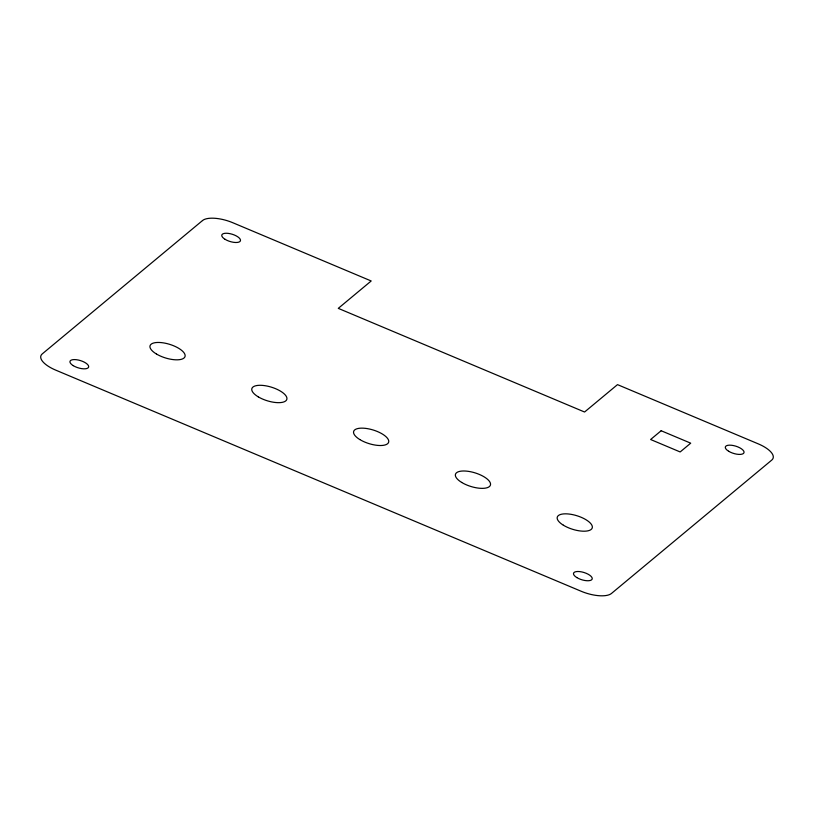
<?xml version="1.0" encoding="UTF-8"?>
<svg xmlns="http://www.w3.org/2000/svg" width="814" height="814" viewBox="0 0 814 814"><rect width="100%" height="100%" fill="white"/><g stroke="black" fill="none" stroke-linecap="round" stroke-linejoin="round"><path stroke-width="1.22" d="M202.513 220.553L42.257 353.897A24.379 9.493 17.2 0 0 55.718 370.126L581.165 591.259A24.379 9.493 17.2 0 0 611.487 593.447L771.743 460.103A24.379 9.493 17.2 0 0 758.282 443.874L617.5 384.625L584.574 412.016L338.278 308.364L371.194 280.972L232.835 222.741A24.379 9.493 17.2 0 0 202.513 220.553M661.151 430.738L650.61 439.509L680.168 451.953L690.71 443.172L661.151 430.738M563.369 525.203A18.284 7.112 17.2 0 0 592.073 528.327A18.284 7.112 17.2 0 0 568.844 514.021A18.284 7.112 17.2 0 0 563.369 525.203M258.303 396.876A18.284 7.112 17.2 0 0 286.732 399.623A18.284 7.112 17.2 0 0 263.014 385.439A18.284 7.112 17.2 0 0 258.303 396.876M156.481 354.029A18.284 7.112 17.2 0 0 184.931 356.797A18.284 7.112 17.2 0 0 161.233 342.602A18.284 7.112 17.2 0 0 156.481 354.029M225.071 239.316A9.758 3.795 17.2 0 0 240.364 240.975A9.758 3.795 17.2 0 0 227.961 233.343A9.758 3.795 17.2 0 0 225.071 239.316M728.611 451.231A9.758 3.795 17.2 0 0 743.915 452.889A9.758 3.795 17.2 0 0 731.511 445.258A9.758 3.795 17.2 0 0 728.611 451.231M576.8 577.564A9.758 3.795 17.2 0 0 592.104 579.212A9.758 3.795 17.2 0 0 579.7 571.591A9.758 3.795 17.2 0 0 576.8 577.564M461.67 482.427A18.284 7.112 17.2 0 0 490.293 485.429A18.284 7.112 17.2 0 0 466.91 471.164A18.284 7.112 17.2 0 0 461.67 482.427M73.25 365.649A9.758 3.795 17.2 0 0 88.553 367.297A9.758 3.795 17.2 0 0 76.15 359.676A9.758 3.795 17.2 0 0 73.25 365.649M359.778 439.529A18.284 7.112 17.2 0 0 388.471 442.633A18.284 7.112 17.2 0 0 365.211 428.327A18.284 7.112 17.2 0 0 359.778 439.529"/></g></svg>
